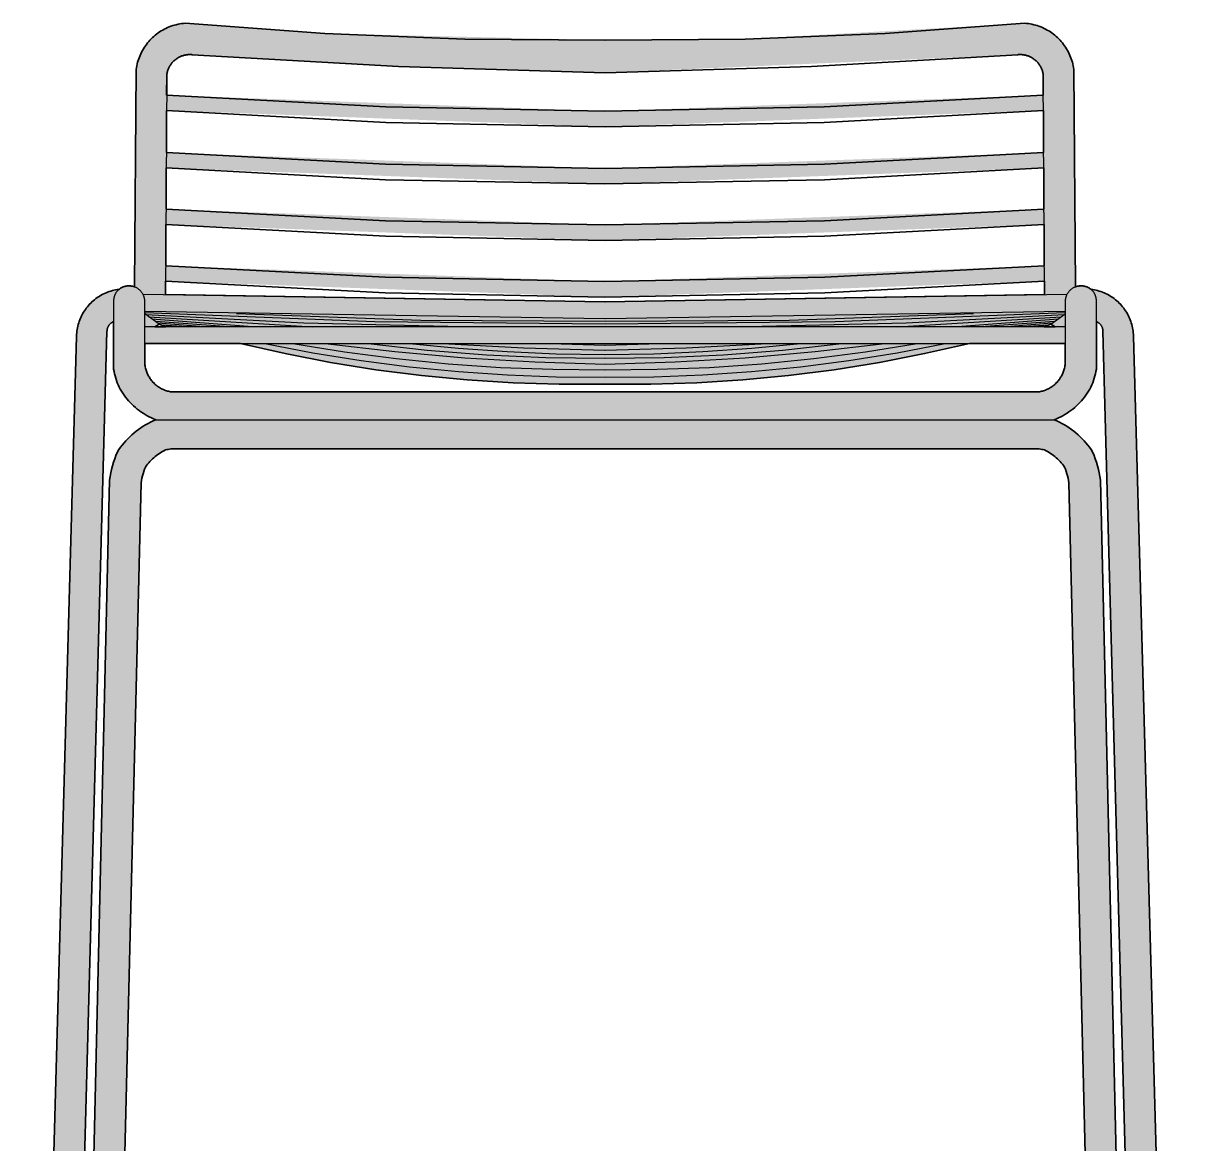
# Model space of a CAD drawing. Header units: millimetres. Extents: x 0 to 1859, y -813 to 750.
# Drawn here: x 212.3 to 601.7, y 375.1 to 750.1 of the extents above; entities that cross this region are included whole.
import ezdxf

# ---------------------------------------------------------------- set-up
doc = ezdxf.new("R2010")
doc.units = ezdxf.units.MM
doc.layers.add('Blocks', color=7, linetype='Continuous')
doc.layers.add('Blocks$Fill', color=7, linetype='Continuous', true_color=0xffffff)
doc.layers.add('Blocks$Inner', color=7, linetype='Continuous', lineweight=25, true_color=0x007f00)
doc.layers.add('Blocks$Outline', color=7, linetype='Continuous', lineweight=35, true_color=0xff3f3f)

# ---------------------------------------------------------------- blocks, each defined once
blk = doc.blocks.new('Hee Barstool Low Front')
at = {"layer": 'Blocks$Fill'}
h = blk.add_hatch(color=256, dxfattribs=at)
h.paths.add_polyline_path([(564.47, 661.87), (563.9, 734.68), (563.81, 735.28), (563.7, 735.88), (563.57, 736.47), (563.42, 737.06), (563.25, 737.65), (563.06, 738.23), (562.85, 738.8), (562.62, 739.36), (562.37, 739.92), (562.1, 740.46), (561.81, 741), (561.5, 741.53), (561.18, 742.05), (560.84, 742.55), (560.48, 743.04), (560.11, 743.53), (559.72, 743.99), (559.31, 744.45), (558.89, 744.89), (558.45, 745.31), (558, 745.72), (557.54, 746.12), (557.06, 746.49), (556.57, 746.86), (556.07, 747.2), (555.55, 747.53), (555.03, 747.84), (554.49, 748.13), (553.95, 748.4), (553.39, 748.65), (552.83, 748.89), (552.26, 749.1), (551.68, 749.3), (551.1, 749.47), (550.51, 749.63), (549.91, 749.77), (549.32, 749.88), (548.71, 749.98), (548.11, 750.05), (547.53, 750.1), (453.88, 744.8), (407.02, 744.48), (313.24, 746.67), (266.46, 750.1), (265.28, 749.98), (264.68, 749.88), (264.08, 749.77), (263.48, 749.63), (262.89, 749.47), (262.31, 749.3), (261.73, 749.1), (261.16, 748.89), (260.6, 748.65), (260.05, 748.4), (259.5, 748.13), (258.97, 747.84), (258.44, 747.53), (257.93, 747.2), (257.42, 746.86), (256.93, 746.49), (256.46, 746.12), (255.99, 745.72), (255.54, 745.31), (255.1, 744.89), (254.68, 744.45), (254.28, 743.99), (253.88, 743.53), (253.51, 743.04), (253.15, 742.55), (252.81, 742.05), (252.49, 741.53), (252.18, 741), (251.9, 740.46), (251.63, 739.92), (251.38, 739.36), (251.15, 738.8), (250.94, 738.23), (250.74, 737.65), (250.57, 737.06), (250.42, 736.47), (250.29, 735.88), (250.18, 735.28), (250.09, 734.68), (249.52, 661.87), (249.26, 661.95), (249.09, 662), (248.91, 662.05), (248.74, 662.08), (248.56, 662.12), (248.38, 662.14), (248.2, 662.16), (248.01, 662.17), (247.83, 662.18), (247.48, 662.18), (247.31, 662.18), (247.13, 662.17), (246.96, 662.16), (246.79, 662.13), (246.62, 662.11), (246.45, 662.08), (246.28, 662.04), (246.12, 661.99), (245.95, 661.94), (245.79, 661.89), (245.63, 661.83), (245.47, 661.76), (245.31, 661.69), (245.16, 661.61), (245.01, 661.53), (244.86, 661.44), (244.72, 661.34), (244.57, 661.24), (244.44, 661.14), (244.31, 661.04), (243.75, 660.96), (243.2, 660.86), (242.65, 660.75), (242.1, 660.61), (241.56, 660.46), (241.03, 660.29), (240.5, 660.09), (239.98, 659.88), (239.46, 659.66), (238.96, 659.41), (238.46, 659.15), (237.97, 658.87), (237.49, 658.57), (237.03, 658.26), (236.57, 657.93), (236.13, 657.58), (235.7, 657.22), (235.28, 656.85), (234.87, 656.46), (234.48, 656.06), (234.1, 655.64), (233.74, 655.21), (233.39, 654.77), (233.06, 654.31), (232.75, 653.85), (232.45, 653.37), (232.16, 652.89), (231.9, 652.39), (231.65, 651.89), (231.42, 651.38), (231.21, 650.86), (231.01, 650.33), (230.84, 649.79), (230.68, 649.25), (230.54, 648.71), (230.42, 648.16), (230.32, 647.61), (230.24, 647.05), (230.18, 646.49), (230.14, 645.93), (230.12, 645.37), (212.36, 6.2), (212.31, 5.85), (212.3, 5.67), (212.29, 5.48), (212.28, 5.3), (212.29, 5.11), (212.3, 4.93), (212.32, 4.75), (212.32, 4.74), (212.34, 4.55), (212.37, 4.37), (212.41, 4.19), (212.45, 4.01), (212.5, 3.83), (212.55, 3.66), (212.61, 3.48), (212.68, 3.31), (212.75, 3.14), (212.83, 2.98), (212.91, 2.81), (213, 2.65), (213.1, 2.49), (213.2, 2.34), (213.31, 2.19), (213.42, 2.04), (213.53, 1.9), (213.65, 1.76), (213.78, 1.62), (213.91, 1.49), (214.05, 1.37), (214.18, 1.25), (214.33, 1.13), (214.47, 1.02), (214.63, 0.91), (214.78, 0.81), (214.94, 0.72), (215.1, 0.63), (215.26, 0.54), (215.43, 0.47), (215.6, 0.39), (215.77, 0.33), (215.95, 0.27), (216.12, 0.21), (216.3, 0.16), (216.48, 0.12), (216.66, 0.08), (216.84, 0.05), (217.02, 0.03), (217.21, 0.01), (217.39, 0), (217.58, 0), (217.76, 0), (217.94, 0.01), (218.13, 0.02), (218.31, 0.04), (218.49, 0.07), (218.67, 0.1), (218.85, 0.14), (219.03, 0.19), (219.21, 0.24), (219.38, 0.3), (220.64, 1.08), (221.87, 1.91), (223.06, 2.78), (224.23, 3.69), (225.36, 4.63), (226.46, 5.62), (227.53, 6.64), (228.56, 7.7), (229.55, 8.8), (230.51, 9.93), (231.42, 11.09), (232.3, 12.28), (233.13, 13.5), (233.92, 14.75), (234.67, 16.03), (235.37, 17.33), (236.03, 18.65), (236.64, 19.96), (237.32, 23.46), (237.57, 25.23), (237.76, 27.01), (237.89, 28.79), (242.88, 233.5), (242.94, 233.87), (243.02, 234.24), (243.11, 234.61), (243.21, 234.97), (243.33, 235.33), (243.45, 235.69), (243.59, 236.04), (243.74, 236.39), (243.9, 236.73), (244.08, 237.07), (244.26, 237.4), (244.46, 237.72), (244.67, 238.04), (244.89, 238.35), (245.11, 238.65), (245.35, 238.95), (245.6, 239.23), (245.86, 239.51), (246.13, 239.78), (246.4, 240.04), (246.69, 240.28), (246.98, 240.52), (247.28, 240.75), (247.59, 240.97), (247.91, 241.18), (248.23, 241.38), (248.56, 241.56), (248.9, 241.74), (249.24, 241.9), (249.58, 242.05), (249.94, 242.19), (250.29, 242.32), (250.65, 242.44), (251.02, 242.54), (251.38, 242.63), (251.76, 242.71), (252.13, 242.78), (252.5, 242.83), (406.97, 242.32), (561.49, 242.83), (561.86, 242.78), (562.24, 242.71), (562.61, 242.63), (562.98, 242.54), (563.34, 242.44), (563.7, 242.32), (564.06, 242.19), (564.41, 242.05), (564.76, 241.9), (565.1, 241.74), (565.43, 241.56), (565.76, 241.38), (566.09, 241.18), (566.4, 240.97), (566.71, 240.75), (567.01, 240.52), (567.31, 240.28), (567.59, 240.04), (567.87, 239.78), (568.13, 239.51), (568.39, 239.23), (568.64, 238.95), (568.88, 238.65), (569.11, 238.35), (569.33, 238.04), (569.53, 237.72), (569.73, 237.4), (569.91, 237.07), (570.09, 236.73), (570.25, 236.39), (570.4, 236.04), (570.54, 235.69), (570.67, 235.33), (570.78, 234.97), (570.88, 234.61), (570.97, 234.24), (571.05, 233.87), (571.11, 233.5), (576.1, 28.79), (576.23, 27.01), (576.42, 25.23), (576.67, 23.46), (576.98, 21.7), (577.35, 19.96), (578.62, 17.33), (579.32, 16.03), (580.07, 14.75), (580.86, 13.5), (581.69, 12.28), (582.57, 11.09), (583.48, 9.93), (584.44, 8.8), (585.43, 7.7), (586.46, 6.64), (587.53, 5.62), (588.63, 4.63), (589.76, 3.69), (590.93, 2.78), (592.13, 1.91), (593.35, 1.08), (594.61, 0.3), (594.78, 0.24), (594.96, 0.19), (595.14, 0.14), (595.32, 0.1), (595.5, 0.07), (595.68, 0.04), (595.86, 0.02), (596.05, 0.01), (596.23, 0), (596.42, 0), (596.6, 0), (596.79, 0.01), (596.97, 0.03), (597.15, 0.05), (597.33, 0.08), (597.51, 0.12), (597.69, 0.16), (597.87, 0.21), (598.05, 0.27), (598.22, 0.33), (598.39, 0.39), (598.56, 0.47), (598.73, 0.54), (598.89, 0.63), (599.05, 0.72), (599.21, 0.81), (599.37, 0.91), (599.52, 1.02), (599.66, 1.13), (599.81, 1.25), (599.95, 1.37), (600.08, 1.49), (600.21, 1.62), (600.34, 1.76), (600.46, 1.9), (600.58, 2.04), (600.69, 2.19), (600.79, 2.34), (600.89, 2.49), (600.99, 2.65), (601.08, 2.81), (601.16, 2.98), (601.24, 3.14), (601.31, 3.31), (601.38, 3.48), (601.44, 3.66), (601.5, 3.83), (601.54, 4.01), (601.59, 4.19), (601.62, 4.37), (601.65, 4.55), (601.68, 4.74), (601.68, 4.75), (601.69, 4.93), (601.7, 5.11), (601.71, 5.3), (601.71, 5.48), (601.7, 5.67), (601.68, 5.85), (601.66, 6.03), (601.64, 6.2), (583.85, 645.93), (583.81, 646.49), (583.75, 647.05), (583.67, 647.61), (583.57, 648.16), (583.45, 648.71), (583.31, 649.25), (583.15, 649.79), (582.98, 650.33), (582.78, 650.86), (582.57, 651.38), (582.34, 651.89), (582.09, 652.39), (581.83, 652.89), (581.55, 653.37), (581.25, 653.85), (580.93, 654.31), (580.6, 654.77), (580.25, 655.21), (579.89, 655.64), (579.51, 656.06), (579.12, 656.46), (578.71, 656.85), (578.3, 657.22), (577.86, 657.58), (577.42, 657.93), (576.97, 658.26), (576.5, 658.57), (576.02, 658.87), (575.53, 659.15), (575.04, 659.41), (574.53, 659.66), (574.02, 659.88), (573.5, 660.09), (572.97, 660.29), (572.43, 660.46), (571.89, 660.61), (571.35, 660.75), (570.8, 660.86), (570.24, 660.96), (569.69, 661.04), (569.42, 661.24), (569.28, 661.34), (569.13, 661.44), (568.98, 661.53), (568.83, 661.61), (568.68, 661.69), (568.52, 661.76), (568.36, 661.83), (568.2, 661.89), (568.04, 661.94), (567.88, 661.99), (567.71, 662.04), (567.54, 662.08), (567.37, 662.11), (567.2, 662.13), (567.03, 662.16), (566.86, 662.17), (566.69, 662.18), (566.51, 662.18), (566.16, 662.18), (565.98, 662.17), (565.8, 662.16), (565.62, 662.14), (565.44, 662.12), (565.26, 662.08), (565.08, 662.05), (564.9, 662), (564.73, 661.95), (564.55, 661.9)], flags=0)
h.paths.add_polyline_path([(556.24, 649.36), (557.69, 648.52), (554.04, 648.52)], flags=0)
h.paths.add_polyline_path([(257.75, 649.36), (259.96, 648.52), (256.31, 648.52)], flags=0)
h.paths.add_polyline_path([(256.63, 617.41), (254.91, 616.62), (254.07, 616.18), (253.24, 615.71), (252.44, 615.22), (251.65, 614.7), (250.87, 614.15), (250.12, 613.58), (249.38, 612.98), (248.67, 612.36), (247.98, 611.71), (247.31, 611.04), (246.66, 610.35), (246.03, 609.64), (245.43, 608.91), (244.86, 608.16), (244.31, 607.39), (243.78, 606.6), (243.31, 605.47), (242.88, 604.32), (242.49, 603.15), (242.14, 601.97), (241.83, 600.79), (241.56, 599.59), (241.33, 598.38), (241.14, 597.17), (233.55, 269.69), (233.67, 268.95), (233.83, 268.22), (234.01, 267.5), (234.21, 266.78), (234.44, 266.06), (234.7, 265.36), (234.97, 264.67), (235.28, 263.98), (235.6, 263.31), (235.95, 262.65), (236.32, 262), (236.72, 261.36), (237.13, 260.74), (237.57, 260.13), (238.03, 259.54), (238.51, 258.97), (239.01, 258.41), (239.53, 257.87), (240.06, 257.35), (240.62, 256.84), (241.19, 256.36), (241.78, 255.9), (242.38, 255.45), (243, 255.03), (243.63, 254.63), (244.28, 254.26), (244.93, 253.9), (245.61, 253.57), (246.29, 253.26), (246.98, 252.98), (247.68, 252.72), (248.39, 252.48), (249.11, 252.27), (247.72, 251.98), (247.04, 251.8), (246.36, 251.59), (245.69, 251.37), (245.03, 251.12), (244.38, 250.84), (243.73, 250.55), (243.1, 250.23), (242.48, 249.89), (241.87, 249.53), (241.27, 249.15), (240.68, 248.75), (240.11, 248.34), (239.56, 247.9), (239.02, 247.44), (238.49, 246.96), (237.98, 246.47), (237.49, 245.96), (237.02, 245.44), (236.56, 244.89), (236.12, 244.34), (235.71, 243.76), (235.31, 243.18), (234.93, 242.58), (234.57, 241.97), (234.24, 241.35), (233.92, 240.71), (233.63, 240.07), (233.36, 239.41), (233.11, 238.75), (232.88, 238.08), (232.68, 237.4), (232.5, 236.71), (232.34, 236.02), (227.31, 29.22), (227.22, 28.04), (227.1, 26.86), (226.95, 25.69), (226.76, 24.53), (226.54, 23.36), (226.04, 22.34), (225.5, 21.34), (224.92, 20.35), (224.32, 19.38), (223.68, 18.44), (223.26, 17.88), (240.31, 647.08), (240.32, 647.2), (240.33, 647.33), (240.34, 647.45), (240.37, 647.57), (240.39, 647.69), (240.42, 647.81), (240.45, 647.93), (240.49, 648.05), (240.53, 648.17), (240.57, 648.28), (240.62, 648.4), (240.68, 648.51), (240.73, 648.62), (240.79, 648.73), (240.86, 648.83), (240.92, 648.94), (240.99, 649.04), (241.07, 649.14), (241.15, 649.24), (241.23, 649.33), (241.31, 649.42), (241.4, 649.51), (241.49, 649.59), (241.58, 649.68), (241.68, 649.75), (241.78, 649.83), (241.88, 649.9), (241.98, 649.97), (242.08, 650.04), (242.19, 650.1), (242.3, 650.16), (242.41, 650.21), (242.53, 650.26), (242.53, 634.37), (242.66, 633.58), (242.83, 632.81), (243.02, 632.04), (243.23, 631.27), (243.48, 630.52), (243.74, 629.77), (244.03, 629.03), (244.39, 628.32), (244.77, 627.61), (245.17, 626.92), (245.6, 626.25), (246.05, 625.59), (246.52, 624.95), (247.01, 624.32), (247.53, 623.71), (248.07, 623.12), (248.62, 622.55), (249.2, 622), (249.8, 621.47), (250.41, 620.96), (251.04, 620.47), (251.69, 620), (252.36, 619.56), (253.03, 619.14), (253.73, 618.74), (254.43, 618.37), (255.15, 618.03), (255.88, 617.71)], flags=0)
h.paths.add_polyline_path([(284.99, 642.92), (315.11, 636.59), (330.3, 634.15), (345.57, 632.19), (360.89, 630.73), (376.25, 629.75), (391.63, 629.27), (407.02, 629.28), (437.74, 629.75), (453.1, 630.73), (468.42, 632.19), (483.69, 634.15), (498.89, 636.59), (513.99, 639.51), (529, 642.92), (561.05, 642.92), (561.05, 636.86), (561.04, 636.5), (561.01, 636.14), (560.97, 635.78), (560.92, 635.42), (560.86, 635.07), (560.79, 634.71), (560.7, 634.36), (560.6, 634.02), (560.49, 633.67), (560.37, 633.33), (560.23, 633), (560.09, 632.67), (559.93, 632.34), (559.76, 632.03), (559.58, 631.71), (559.39, 631.4), (559.19, 631.1), (558.98, 630.81), (558.76, 630.53), (558.53, 630.25), (558.29, 629.98), (558.04, 629.72), (557.79, 629.46), (557.52, 629.22), (557.25, 628.99), (556.96, 628.76), (556.67, 628.55), (556.38, 628.34), (556.07, 628.15), (555.76, 627.96), (555.45, 627.79), (555.12, 627.63), (554.8, 627.48), (554.46, 627.34), (554.13, 627.21), (553.78, 627.09), (553.44, 626.99), (553.09, 626.9), (552.74, 626.82), (552.38, 626.75), (407.02, 626.75), (261.61, 626.75), (261.25, 626.82), (260.9, 626.9), (260.55, 626.99), (260.21, 627.09), (259.87, 627.21), (259.53, 627.34), (259.2, 627.48), (258.87, 627.63), (258.55, 627.79), (258.23, 627.96), (257.92, 628.15), (257.62, 628.34), (257.32, 628.55), (257.03, 628.76), (256.75, 628.99), (256.47, 629.22), (256.21, 629.46), (255.95, 629.72), (255.7, 629.98), (255.46, 630.25), (255.23, 630.53), (255.01, 630.81), (254.8, 631.1), (254.6, 631.4), (254.41, 631.71), (254.23, 632.03), (254.06, 632.34), (253.91, 632.67), (253.76, 633), (253.63, 633.33), (253.5, 633.67), (253.39, 634.02), (253.29, 634.36), (253.21, 634.71), (253.13, 635.07), (253.07, 635.42), (253.02, 635.78), (252.98, 636.14), (252.95, 636.5), (252.94, 636.86), (252.94, 642.92)], flags=0)
h.paths.add_polyline_path([(554.08, 659.27), (406.97, 656.88), (259.91, 659.27), (259.93, 663.8), (406.97, 658.44), (554.06, 663.8)], flags=0)
h.paths.add_polyline_path([(554.03, 668.92), (406.97, 663.66), (259.96, 668.92), (260.04, 682.75), (407.02, 677.4), (553.95, 682.75)], flags=0)
h.paths.add_polyline_path([(553.85, 701.67), (553.93, 687.87), (407.02, 682.61), (260.07, 687.87), (260.14, 701.67), (406.97, 696.31)], flags=0)
h.paths.add_polyline_path([(553.82, 706.79), (407.02, 701.52), (260.17, 706.79), (260.25, 720.93), (407.02, 715.44), (553.74, 720.93)], flags=0)
h.paths.add_polyline_path([(407.02, 733.53), (545.18, 739.57), (545.71, 739.61), (545.98, 739.61), (546.24, 739.61), (546.51, 739.6), (546.77, 739.57), (547.04, 739.54), (547.3, 739.5), (547.56, 739.45), (547.82, 739.39), (548.08, 739.33), (548.33, 739.25), (548.58, 739.16), (548.83, 739.07), (549.08, 738.97), (549.32, 738.86), (549.56, 738.74), (549.79, 738.61), (550.02, 738.48), (550.24, 738.34), (550.46, 738.19), (550.68, 738.03), (550.89, 737.86), (551.09, 737.69), (551.29, 737.52), (551.48, 737.33), (551.66, 737.14), (551.84, 736.94), (552.01, 736.74), (552.18, 736.53), (552.33, 736.31), (552.48, 736.09), (552.62, 735.87), (552.76, 735.64), (552.88, 735.4), (553, 735.17), (553.11, 734.92), (553.21, 734.68), (553.3, 734.43), (553.39, 734.18), (553.46, 733.92), (553.53, 733.66), (553.59, 733.41), (553.64, 733.14), (553.68, 732.88), (553.71, 726.05), (406.97, 720.65), (260.28, 726.05), (260.32, 732.88), (260.36, 733.14), (260.41, 733.41), (260.46, 733.66), (260.53, 733.92), (260.61, 734.18), (260.69, 734.43), (260.78, 734.68), (260.88, 734.92), (260.99, 735.17), (261.11, 735.4), (261.24, 735.64), (261.37, 735.87), (261.51, 736.09), (261.66, 736.31), (261.82, 736.53), (261.98, 736.74), (262.15, 736.94), (262.33, 737.14), (262.51, 737.33), (262.7, 737.52), (262.9, 737.69), (263.11, 737.86), (263.31, 738.03), (263.53, 738.19), (263.75, 738.34), (263.97, 738.48), (264.2, 738.61), (264.44, 738.74), (264.67, 738.86), (264.92, 738.97), (265.16, 739.07), (265.41, 739.16), (265.66, 739.25), (265.92, 739.33), (266.17, 739.39), (266.43, 739.45), (266.69, 739.5), (266.96, 739.54), (267.22, 739.57), (267.48, 739.6), (267.75, 739.61), (268.02, 739.61), (268.28, 739.61), (268.55, 739.6), (337.87, 735.58)], flags=0)
h.paths.add_polyline_path([(564.88, 252.27), (566.31, 252.72), (567.01, 252.98), (567.71, 253.26), (568.39, 253.57), (569.06, 253.9), (569.72, 254.26), (570.36, 254.63), (571, 255.03), (571.61, 255.45), (572.22, 255.9), (572.81, 256.36), (573.38, 256.84), (573.93, 257.35), (574.47, 257.87), (574.98, 258.41), (575.48, 258.97), (575.96, 259.54), (576.42, 260.13), (576.86, 260.74), (577.27, 261.36), (577.67, 262), (578.04, 262.65), (578.39, 263.31), (578.72, 263.98), (579.02, 264.67), (579.3, 265.36), (579.55, 266.06), (579.78, 266.78), (579.98, 267.5), (580.16, 268.22), (580.32, 268.95), (580.45, 269.69), (572.85, 597.17), (572.66, 598.38), (572.43, 599.59), (572.16, 600.79), (571.85, 601.97), (571.5, 603.15), (571.11, 604.32), (570.68, 605.47), (570.21, 606.6), (569.69, 607.39), (569.14, 608.16), (568.56, 608.91), (567.96, 609.64), (567.33, 610.35), (566.69, 611.04), (566.01, 611.71), (565.32, 612.36), (564.61, 612.98), (563.87, 613.58), (563.12, 614.15), (562.35, 614.7), (561.56, 615.22), (560.75, 615.71), (559.92, 616.18), (559.09, 616.62), (558.23, 617.03), (557.37, 617.41), (558.84, 618.03), (559.56, 618.37), (560.26, 618.74), (560.96, 619.14), (561.64, 619.56), (562.3, 620), (562.95, 620.47), (563.58, 620.96), (564.2, 621.47), (564.79, 622), (565.37, 622.55), (565.93, 623.12), (566.46, 623.71), (566.98, 624.32), (567.47, 624.95), (567.95, 625.59), (568.4, 626.25), (568.82, 626.92), (569.23, 627.61), (569.61, 628.32), (569.96, 629.03), (570.25, 629.77), (570.52, 630.52), (570.76, 631.27), (570.97, 632.04), (571.16, 632.81), (571.33, 633.58), (571.47, 634.37), (571.47, 650.26), (571.69, 650.16), (571.8, 650.1), (571.91, 650.04), (572.01, 649.97), (572.12, 649.9), (572.22, 649.83), (572.32, 649.75), (572.41, 649.68), (572.5, 649.59), (572.59, 649.51), (572.68, 649.42), (572.76, 649.33), (572.85, 649.24), (572.92, 649.14), (573, 649.04), (573.07, 648.94), (573.14, 648.83), (573.2, 648.73), (573.26, 648.62), (573.32, 648.51), (573.37, 648.4), (573.42, 648.28), (573.46, 648.17), (573.5, 648.05), (573.54, 647.93), (573.57, 647.81), (573.6, 647.69), (573.63, 647.57), (573.65, 647.45), (573.66, 647.33), (573.68, 647.2), (573.68, 647.08), (590.73, 17.88), (589.68, 19.38), (589.07, 20.35), (588.49, 21.34), (587.96, 22.34), (587.45, 23.36), (587.23, 24.53), (587.05, 25.69), (586.89, 26.86), (586.77, 28.04), (586.69, 29.22), (581.65, 236.02), (581.49, 236.71), (581.31, 237.4), (581.11, 238.08), (580.88, 238.75), (580.63, 239.41), (580.36, 240.07), (580.07, 240.71), (579.76, 241.35), (579.42, 241.97), (579.06, 242.58), (578.68, 243.18), (578.29, 243.76), (577.87, 244.34), (577.43, 244.89), (576.98, 245.44), (576.5, 245.96), (576.01, 246.47), (575.5, 246.96), (574.98, 247.44), (574.44, 247.9), (573.88, 248.34), (573.31, 248.75), (572.72, 249.15), (572.13, 249.53), (571.52, 249.89), (570.89, 250.23), (570.26, 250.55), (569.62, 250.84), (568.96, 251.12), (568.3, 251.37), (567.63, 251.59), (566.95, 251.8), (566.27, 251.98), (565.58, 252.14)], flags=0)
h.paths.add_polyline_path([(404.02, 261.91), (254.2, 262.01), (253.81, 262.04), (253.42, 262.08), (253.04, 262.13), (252.66, 262.2), (252.28, 262.28), (251.9, 262.38), (251.52, 262.48), (251.15, 262.6), (250.79, 262.74), (250.43, 262.88), (250.07, 263.04), (249.72, 263.21), (249.38, 263.39), (249.04, 263.58), (248.71, 263.79), (248.39, 264.01), (248.07, 264.23), (247.77, 264.47), (247.47, 264.72), (247.18, 264.98), (246.9, 265.25), (246.62, 265.53), (246.36, 265.81), (246.11, 266.11), (245.87, 266.42), (245.64, 266.73), (245.42, 267.05), (245.21, 267.38), (245.01, 267.71), (244.83, 268.06), (244.66, 268.4), (244.49, 268.76), (244.35, 269.12), (244.21, 269.48), (244.09, 269.85), (243.97, 270.22), (243.88, 270.6), (243.79, 270.98), (251.71, 596.26), (251.85, 597.04), (252.01, 597.81), (252.2, 598.58), (252.4, 599.34), (252.63, 600.09), (252.89, 600.83), (253.17, 601.57), (253.52, 602.05), (253.89, 602.52), (254.27, 602.97), (254.67, 603.41), (255.08, 603.84), (255.51, 604.25), (255.95, 604.65), (256.4, 605.04), (256.87, 605.4), (257.35, 605.76), (257.84, 606.09), (258.34, 606.41), (258.85, 606.72), (259.37, 607), (259.9, 607.27), (260.35, 607.38), (260.81, 607.47), (261.26, 607.55), (261.72, 607.62), (407.02, 607.62), (552.27, 607.62), (552.73, 607.55), (553.19, 607.47), (553.64, 607.38), (554.09, 607.27), (554.62, 607), (555.14, 606.72), (555.66, 606.41), (556.16, 606.09), (556.65, 605.76), (557.13, 605.4), (557.59, 605.04), (558.05, 604.65), (558.49, 604.25), (558.91, 603.84), (559.33, 603.41), (559.72, 602.97), (560.11, 602.52), (560.48, 602.05), (560.83, 601.57), (561.1, 600.83), (561.36, 600.09), (561.59, 599.34), (561.8, 598.58), (561.98, 597.81), (562.14, 597.04), (562.28, 596.26), (570.2, 270.98), (570.12, 270.6), (570.02, 270.22), (569.91, 269.85), (569.78, 269.48), (569.65, 269.12), (569.5, 268.76), (569.34, 268.4), (569.16, 268.06), (568.98, 267.71), (568.78, 267.38), (568.57, 267.05), (568.35, 266.73), (568.12, 266.42), (567.88, 266.11), (567.63, 265.81), (567.37, 265.53), (567.1, 265.25), (566.82, 264.98), (566.53, 264.72), (566.23, 264.47), (565.92, 264.23), (565.6, 264.01), (565.28, 263.79), (564.95, 263.58), (564.61, 263.39), (564.27, 263.21), (563.92, 263.04), (563.56, 262.88), (563.2, 262.74), (562.84, 262.6), (562.47, 262.48), (562.09, 262.38), (561.72, 262.28), (561.34, 262.2), (560.95, 262.13), (560.57, 262.08), (560.18, 262.04), (559.79, 262.01), (409.97, 261.91), (407.02, 261.91)], flags=0)
at = {"layer": 'Blocks$Inner'}
for p, q in [((252.36, 659.39), (407.02, 656.88)), ((406.97, 656.88), (561.63, 659.39)), ((252.94, 653.77), (406.99, 651.28)), ((254.31, 651.88), (309.23, 648.52)), ((289.03, 648.52), (255.37, 651.1)), ((407, 651.28), (561.05, 653.77)), ((504.76, 648.52), (559.69, 651.88)), ((558.63, 651.1), (524.96, 648.52)), ((257.75, 649.36), (256.31, 648.52)), ((281.2, 648.52), (256.56, 650.23)), ((272.78, 648.52), (257.31, 649.68)), ((267, 648.52), (258.43, 649.1)), ((557.43, 650.23), (532.79, 648.52)), ((556.68, 649.68), (541.22, 648.52)), ((555.56, 649.1), (547, 648.52)), ((556.24, 649.36), (557.69, 648.52)), ((388.63, 642.92), (407.02, 642.37)), ((406.97, 642.37), (425.37, 642.92))]:
    blk.add_line(p, q, dxfattribs=at)
for points in [[(266.49, 750.1), (265.88, 750.05), (265.28, 749.98), (264.68, 749.88), (264.08, 749.77), (263.48, 749.63), (262.89, 749.47), (262.31, 749.3), (261.73, 749.1), (261.16, 748.89), (260.6, 748.65), (260.05, 748.4), (259.5, 748.13), (258.97, 747.84), (258.44, 747.53), (257.93, 747.2), (257.42, 746.86), (256.93, 746.49), (256.46, 746.12), (255.99, 745.72), (255.54, 745.31), (255.1, 744.89), (254.68, 744.45), (254.28, 743.99), (253.88, 743.53), (253.51, 743.04), (253.15, 742.55), (252.81, 742.05), (252.49, 741.53), (252.18, 741), (251.9, 740.46), (251.63, 739.92), (251.38, 739.36), (251.15, 738.8), (250.94, 738.23), (250.74, 737.65), (250.57, 737.06), (250.42, 736.47), (250.29, 735.88), (250.18, 735.28), (250.09, 734.68), (249.52, 661.87)], [(266.46, 750.1), (313.24, 746.67), (360.11, 744.8), (407.02, 744.48)], [(406.97, 744.48), (453.88, 744.8), (500.75, 746.67), (547.53, 750.1)], [(564.47, 661.87), (563.9, 734.68), (563.81, 735.28), (563.7, 735.88), (563.57, 736.47), (563.42, 737.06), (563.25, 737.65), (563.06, 738.23), (562.85, 738.8), (562.62, 739.36), (562.37, 739.92), (562.1, 740.46), (561.81, 741), (561.5, 741.53), (561.18, 742.05), (560.84, 742.55), (560.48, 743.04), (560.11, 743.53), (559.72, 743.99), (559.31, 744.45), (558.89, 744.89), (558.45, 745.31), (558, 745.72), (557.54, 746.12), (557.06, 746.49), (556.57, 746.86), (556.07, 747.2), (555.55, 747.53), (555.03, 747.84), (554.49, 748.13), (553.95, 748.4), (553.39, 748.65), (552.83, 748.89), (552.26, 749.1), (551.68, 749.3), (551.1, 749.47), (550.51, 749.63), (549.91, 749.77), (549.32, 749.88), (548.71, 749.98), (548.11, 750.05), (547.5, 750.1)], [(554.08, 659.19), (553.68, 732.88), (553.64, 733.14), (553.59, 733.41), (553.53, 733.66), (553.46, 733.92), (553.39, 734.18), (553.3, 734.43), (553.21, 734.68), (553.11, 734.92), (553, 735.17), (552.88, 735.4), (552.76, 735.64), (552.62, 735.87), (552.48, 736.09), (552.33, 736.31), (552.18, 736.53), (552.01, 736.74), (551.84, 736.94), (551.66, 737.14), (551.48, 737.33), (551.29, 737.52), (551.09, 737.69), (550.89, 737.86), (550.68, 738.03), (550.46, 738.19), (550.24, 738.34), (550.02, 738.48), (549.79, 738.61), (549.56, 738.74), (549.32, 738.86), (549.08, 738.97), (548.83, 739.07), (548.58, 739.16), (548.33, 739.25), (548.08, 739.33), (547.82, 739.39), (547.56, 739.45), (547.3, 739.5), (547.04, 739.54), (546.77, 739.57), (546.51, 739.6), (546.24, 739.61), (545.98, 739.61), (545.71, 739.61), (545.45, 739.6), (545.18, 739.57), (476.12, 735.58), (407.02, 733.53), (337.87, 735.58), (268.81, 739.57), (268.55, 739.6), (268.28, 739.61), (268.02, 739.61), (267.75, 739.61), (267.48, 739.6), (267.22, 739.57), (266.96, 739.54), (266.69, 739.5), (266.43, 739.45), (266.17, 739.39), (265.92, 739.33), (265.66, 739.25), (265.41, 739.16), (265.16, 739.07), (264.92, 738.97), (264.67, 738.86), (264.44, 738.74), (264.2, 738.61), (263.97, 738.48), (263.75, 738.34), (263.53, 738.19), (263.31, 738.03), (263.11, 737.86), (262.9, 737.69), (262.7, 737.52), (262.51, 737.33), (262.33, 737.14), (262.15, 736.94), (261.98, 736.74), (261.82, 736.53), (261.66, 736.31), (261.51, 736.09), (261.37, 735.87), (261.24, 735.64), (261.11, 735.4), (260.99, 735.17), (260.88, 734.92), (260.78, 734.68), (260.69, 734.43), (260.61, 734.18), (260.53, 733.92), (260.46, 733.66), (260.41, 733.41), (260.36, 733.14), (260.32, 732.88), (259.91, 659.19)], [(260.28, 726.05), (333.6, 722.13), (406.97, 720.65), (480.39, 722.13), (553.71, 726.05)], [(260.25, 720.93), (333.59, 716.93), (407.02, 715.44), (480.4, 716.93), (553.74, 720.93)], [(260.17, 706.79), (333.55, 702.93), (407.02, 701.52), (480.44, 702.93), (553.82, 706.79)], [(260.14, 701.67), (333.54, 697.74), (406.97, 696.31), (480.46, 697.74), (553.85, 701.67)], [(260.07, 687.87), (333.5, 684.02), (407.02, 682.61), (480.49, 684.02), (553.93, 687.87)], [(260.04, 682.75), (333.48, 678.82), (407.02, 677.4), (480.51, 678.82), (553.95, 682.75)], [(259.96, 668.92), (333.45, 665.06), (406.97, 663.66), (480.55, 665.06), (554.03, 668.92)], [(407.02, 626.75), (261.61, 626.75), (261.25, 626.82), (260.9, 626.9), (260.55, 626.99), (260.21, 627.09), (259.87, 627.21), (259.53, 627.34), (259.2, 627.48), (258.87, 627.63), (258.55, 627.79), (258.23, 627.96), (257.92, 628.15), (257.62, 628.34), (257.32, 628.55), (257.03, 628.76), (256.75, 628.99), (256.47, 629.22), (256.21, 629.46), (255.95, 629.72), (255.7, 629.98), (255.46, 630.25), (255.23, 630.53), (255.01, 630.81), (254.8, 631.1), (254.6, 631.4), (254.41, 631.71), (254.23, 632.03), (254.06, 632.34), (253.91, 632.67), (253.76, 633), (253.63, 633.33), (253.5, 633.67), (253.39, 634.02), (253.29, 634.36), (253.21, 634.71), (253.13, 635.07), (253.07, 635.42), (253.02, 635.78), (252.98, 636.14), (252.95, 636.5), (252.94, 636.86), (252.94, 657.43), (252.92, 657.61), (252.9, 657.79), (252.86, 657.97), (252.83, 658.15), (252.78, 658.32), (252.73, 658.5), (252.67, 658.67), (252.61, 658.84), (252.54, 659.01), (252.47, 659.18), (252.39, 659.34), (252.3, 659.5), (252.21, 659.66), (252.11, 659.81), (252.01, 659.96), (251.9, 660.11), (251.79, 660.25), (251.68, 660.39), (251.55, 660.53), (251.43, 660.66), (251.3, 660.78), (251.16, 660.9), (251.02, 661.02), (250.88, 661.13), (250.73, 661.24), (250.58, 661.34), (250.43, 661.44), (250.27, 661.53), (250.11, 661.61), (249.94, 661.69), (249.78, 661.77), (249.61, 661.83), (249.44, 661.9), (249.26, 661.95), (249.09, 662), (248.91, 662.05), (248.74, 662.08), (248.56, 662.12), (248.38, 662.14), (248.2, 662.16), (248.01, 662.17), (247.83, 662.18), (247.65, 662.18), (247.48, 662.18), (247.31, 662.18), (247.13, 662.17), (246.96, 662.16), (246.79, 662.13), (246.62, 662.11), (246.45, 662.08), (246.28, 662.04), (246.12, 661.99), (245.95, 661.94), (245.79, 661.89), (245.63, 661.83), (245.47, 661.76), (245.31, 661.69), (245.16, 661.61), (245.01, 661.53), (244.86, 661.44), (244.72, 661.34), (244.57, 661.24), (244.44, 661.14), (244.3, 661.03), (244.17, 660.92), (244.04, 660.8), (243.92, 660.68), (243.8, 660.56), (243.69, 660.43), (243.58, 660.29), (243.48, 660.16), (243.38, 660.02), (243.28, 659.87), (243.19, 659.72), (243.11, 659.57), (243.03, 659.42), (242.96, 659.26), (242.89, 659.11), (242.83, 658.95), (242.77, 658.78), (242.72, 658.62), (242.67, 658.45), (242.63, 658.28), (242.6, 658.11), (242.57, 657.94), (242.55, 657.77), (242.54, 657.6), (242.53, 657.43), (242.53, 634.37), (242.66, 633.58), (242.83, 632.81), (243.02, 632.04), (243.23, 631.27), (243.48, 630.52), (243.74, 629.77), (244.03, 629.03), (244.39, 628.32), (244.77, 627.61), (245.17, 626.92), (245.6, 626.25), (246.05, 625.59), (246.52, 624.95), (247.01, 624.32), (247.53, 623.71), (248.07, 623.12), (248.62, 622.55), (249.2, 622), (249.8, 621.47), (250.41, 620.96), (251.04, 620.47), (251.69, 620), (252.36, 619.56), (253.03, 619.14), (253.73, 618.74), (254.43, 618.37), (255.15, 618.03), (255.88, 617.71), (256.63, 617.41), (407.02, 617.41)], [(259.93, 663.8), (333.43, 659.87), (406.97, 658.44), (480.56, 659.87), (554.06, 663.8)], [(406.97, 617.41), (557.37, 617.41), (558.11, 617.71), (558.84, 618.03), (559.56, 618.37), (560.26, 618.74), (560.96, 619.14), (561.64, 619.56), (562.3, 620), (562.95, 620.47), (563.58, 620.96), (564.2, 621.47), (564.79, 622), (565.37, 622.55), (565.93, 623.12), (566.46, 623.71), (566.98, 624.32), (567.47, 624.95), (567.95, 625.59), (568.4, 626.25), (568.82, 626.92), (569.23, 627.61), (569.61, 628.32), (569.96, 629.03), (570.25, 629.77), (570.52, 630.52), (570.76, 631.27), (570.97, 632.04), (571.16, 632.81), (571.33, 633.58), (571.47, 634.37), (571.47, 657.43), (571.46, 657.6), (571.44, 657.77), (571.42, 657.94), (571.39, 658.11), (571.36, 658.28), (571.32, 658.45), (571.27, 658.62), (571.22, 658.78), (571.16, 658.95), (571.1, 659.11), (571.03, 659.26), (570.96, 659.42), (570.88, 659.57), (570.8, 659.72), (570.71, 659.87), (570.61, 660.02), (570.51, 660.16), (570.41, 660.29), (570.3, 660.43), (570.19, 660.56), (570.07, 660.68), (569.95, 660.8), (569.82, 660.92), (569.69, 661.03), (569.56, 661.14), (569.42, 661.24), (569.28, 661.34), (569.13, 661.44), (568.98, 661.53), (568.83, 661.61), (568.68, 661.69), (568.52, 661.76), (568.36, 661.83), (568.2, 661.89), (568.04, 661.94), (567.88, 661.99), (567.71, 662.04), (567.54, 662.08), (567.37, 662.11), (567.2, 662.13), (567.03, 662.16), (566.86, 662.17), (566.69, 662.18), (566.51, 662.18), (566.34, 662.18), (566.16, 662.18), (565.98, 662.17), (565.8, 662.16), (565.62, 662.14), (565.44, 662.12), (565.26, 662.08), (565.08, 662.05), (564.9, 662), (564.73, 661.95), (564.55, 661.9), (564.38, 661.83), (564.22, 661.77), (564.05, 661.69), (563.89, 661.61), (563.72, 661.53), (563.57, 661.44), (563.41, 661.34), (563.26, 661.24), (563.11, 661.13), (562.97, 661.02), (562.83, 660.9), (562.7, 660.78), (562.57, 660.66), (562.44, 660.53), (562.32, 660.39), (562.2, 660.25), (562.09, 660.11), (561.98, 659.96), (561.88, 659.81), (561.78, 659.66), (561.69, 659.5), (561.6, 659.34), (561.52, 659.18), (561.45, 659.01), (561.38, 658.84), (561.32, 658.67), (561.26, 658.5), (561.21, 658.32), (561.17, 658.15), (561.13, 657.97), (561.1, 657.79), (561.07, 657.61), (561.05, 657.43), (561.05, 636.86), (561.04, 636.5), (561.01, 636.14), (560.97, 635.78), (560.92, 635.42), (560.86, 635.07), (560.79, 634.71), (560.7, 634.36), (560.6, 634.02), (560.49, 633.67), (560.37, 633.33), (560.23, 633), (560.09, 632.67), (559.93, 632.34), (559.76, 632.03), (559.58, 631.71), (559.39, 631.4), (559.19, 631.1), (558.98, 630.81), (558.76, 630.53), (558.53, 630.25), (558.29, 629.98), (558.04, 629.72), (557.79, 629.46), (557.52, 629.22), (557.25, 628.99), (556.96, 628.76), (556.67, 628.55), (556.38, 628.34), (556.07, 628.15), (555.76, 627.96), (555.45, 627.79), (555.12, 627.63), (554.8, 627.48), (554.46, 627.34), (554.13, 627.21), (553.78, 627.09), (553.44, 626.99), (553.09, 626.9), (552.74, 626.82), (552.38, 626.75), (406.97, 626.75)], [(244.31, 661.04), (243.75, 660.96), (243.2, 660.86), (242.65, 660.75), (242.1, 660.61), (241.56, 660.46), (241.03, 660.29), (240.5, 660.09), (239.98, 659.88), (239.46, 659.66), (238.96, 659.41), (238.46, 659.15), (237.97, 658.87), (237.49, 658.57), (237.03, 658.26), (236.57, 657.93), (236.13, 657.58), (235.7, 657.22), (235.28, 656.85), (234.87, 656.46), (234.48, 656.06), (234.1, 655.64), (233.74, 655.21), (233.39, 654.77), (233.06, 654.31), (232.75, 653.85), (232.45, 653.37), (232.16, 652.89), (231.9, 652.39), (231.65, 651.89), (231.42, 651.38), (231.21, 650.86), (231.01, 650.33), (230.84, 649.79), (230.68, 649.25), (230.54, 648.71), (230.42, 648.16), (230.32, 647.61), (230.24, 647.05), (230.18, 646.49), (230.14, 645.93), (230.12, 645.37), (212.36, 6.2)], [(601.64, 6.2), (583.87, 645.37), (583.85, 645.93), (583.81, 646.49), (583.75, 647.05), (583.67, 647.61), (583.57, 648.16), (583.45, 648.71), (583.31, 649.25), (583.15, 649.79), (582.98, 650.33), (582.78, 650.86), (582.57, 651.38), (582.34, 651.89), (582.09, 652.39), (581.83, 652.89), (581.55, 653.37), (581.25, 653.85), (580.93, 654.31), (580.6, 654.77), (580.25, 655.21), (579.89, 655.64), (579.51, 656.06), (579.12, 656.46), (578.71, 656.85), (578.3, 657.22), (577.86, 657.58), (577.42, 657.93), (576.97, 658.26), (576.5, 658.57), (576.02, 658.87), (575.53, 659.15), (575.04, 659.41), (574.53, 659.66), (574.02, 659.88), (573.5, 660.09), (572.97, 660.29), (572.43, 660.46), (571.89, 660.61), (571.35, 660.75), (570.8, 660.86), (570.24, 660.96), (569.69, 661.04)], [(252.94, 653.32), (329.94, 650.25), (407, 649.48), (484.05, 650.25), (561.05, 653.32)], [(259.96, 648.52), (257.75, 649.36), (252.94, 652.88)], [(253.33, 652.59), (306.22, 649.88), (359.16, 648.55)], [(283.7, 652.99), (345.33, 650.77), (407, 650.41), (468.67, 650.77), (530.3, 652.99)], [(454.84, 648.55), (507.77, 649.88), (560.66, 652.59)], [(554.04, 648.52), (556.24, 649.36), (561.05, 652.88)], [(242.53, 650.26), (242.41, 650.21), (242.3, 650.16), (242.19, 650.1), (242.08, 650.04), (241.98, 649.97), (241.88, 649.9), (241.78, 649.83), (241.68, 649.75), (241.58, 649.68), (241.49, 649.59), (241.4, 649.51), (241.31, 649.42), (241.23, 649.33), (241.15, 649.24), (241.07, 649.14), (240.99, 649.04), (240.92, 648.94), (240.86, 648.83), (240.79, 648.73), (240.73, 648.62), (240.68, 648.51), (240.62, 648.4), (240.57, 648.28), (240.53, 648.17), (240.49, 648.05), (240.45, 647.93), (240.42, 647.81), (240.39, 647.69), (240.37, 647.57), (240.34, 647.45), (240.33, 647.33), (240.32, 647.2), (240.31, 647.08), (223.26, 17.86)], [(561.05, 648.52), (407, 648.52), (252.94, 648.52)], [(590.73, 17.86), (573.68, 647.08), (573.68, 647.2), (573.66, 647.33), (573.65, 647.45), (573.63, 647.57), (573.6, 647.69), (573.57, 647.81), (573.54, 647.93), (573.5, 648.05), (573.46, 648.17), (573.42, 648.28), (573.37, 648.4), (573.32, 648.51), (573.26, 648.62), (573.2, 648.73), (573.14, 648.83), (573.07, 648.94), (573, 649.04), (572.92, 649.14), (572.85, 649.24), (572.76, 649.33), (572.68, 649.42), (572.59, 649.51), (572.5, 649.59), (572.41, 649.68), (572.32, 649.75), (572.22, 649.83), (572.12, 649.9), (572.01, 649.97), (571.91, 650.04), (571.8, 650.1), (571.69, 650.16), (571.58, 650.21), (571.47, 650.26)], [(252.94, 642.92), (407, 642.92), (561.05, 642.92)], [(284.99, 642.92), (300, 639.51), (315.11, 636.59), (330.3, 634.15), (345.57, 632.19), (360.89, 630.73), (376.25, 629.75), (391.63, 629.27), (407.02, 629.28)], [(293.11, 642.92), (309.2, 639.84), (325.37, 637.25), (341.61, 635.15), (357.91, 633.54), (374.25, 632.42), (390.62, 631.79), (407, 631.66), (423.37, 631.79), (439.74, 632.42), (456.08, 633.54), (472.38, 635.15), (488.62, 637.25), (504.79, 639.84), (520.88, 642.92)], [(302.49, 642.92), (319.77, 640.12), (337.13, 637.86), (354.55, 636.13), (372.02, 634.93), (389.51, 634.27), (407.02, 634.15)], [(313.33, 642.92), (336.66, 640.2), (360.06, 638.15), (383.52, 636.76), (407, 636.04), (430.48, 636.76), (453.93, 638.15), (477.33, 640.2), (500.67, 642.92)], [(327.71, 642.92), (347.47, 640.72), (367.28, 639.17), (387.14, 638.26), (407.02, 638)], [(341.55, 642.92), (357.87, 641.33), (374.23, 640.19), (390.62, 639.5), (407.02, 639.27)], [(352.6, 642.92), (379.8, 641.48), (407.02, 640.68)], [(406.97, 629.28), (422.36, 629.27), (437.74, 629.75), (453.1, 630.73), (468.42, 632.19), (483.69, 634.15), (498.89, 636.59), (513.99, 639.51), (529, 642.92)], [(406.97, 634.15), (424.48, 634.27), (441.97, 634.93), (459.44, 636.13), (476.86, 637.86), (494.22, 640.12), (511.51, 642.92)], [(406.97, 638), (426.85, 638.26), (446.71, 639.17), (466.53, 640.72), (486.28, 642.92)], [(406.97, 639.27), (423.37, 639.5), (439.76, 640.19), (456.12, 641.33), (472.45, 642.92)], [(406.97, 640.68), (434.19, 641.48), (461.39, 642.92)], [(256.63, 617.41), (255.76, 617.03), (254.91, 616.62), (254.07, 616.18), (253.24, 615.71), (252.44, 615.22), (251.65, 614.7), (250.87, 614.15), (250.12, 613.58), (249.38, 612.98), (248.67, 612.36), (247.98, 611.71), (247.31, 611.04), (246.66, 610.35), (246.03, 609.64), (245.43, 608.91), (244.86, 608.16), (244.31, 607.39), (243.78, 606.6), (243.31, 605.47), (242.88, 604.32), (242.49, 603.15), (242.14, 601.97), (241.83, 600.79), (241.56, 599.59), (241.33, 598.38), (241.14, 597.17), (233.55, 269.69)], [(580.45, 269.69), (572.85, 597.17), (572.66, 598.38), (572.43, 599.59), (572.16, 600.79), (571.85, 601.97), (571.5, 603.15), (571.11, 604.32), (570.68, 605.47), (570.21, 606.6), (569.69, 607.39), (569.14, 608.16), (568.56, 608.91), (567.96, 609.64), (567.33, 610.35), (566.69, 611.04), (566.01, 611.71), (565.32, 612.36), (564.61, 612.98), (563.87, 613.58), (563.12, 614.15), (562.35, 614.7), (561.56, 615.22), (560.75, 615.71), (559.92, 616.18), (559.09, 616.62), (558.23, 617.03), (557.37, 617.41)], [(407.02, 607.62), (261.72, 607.62), (261.26, 607.55), (260.81, 607.47), (260.35, 607.38), (259.9, 607.27), (259.37, 607), (258.85, 606.72), (258.34, 606.41), (257.84, 606.09), (257.35, 605.76), (256.87, 605.4), (256.4, 605.04), (255.95, 604.65), (255.51, 604.25), (255.08, 603.84), (254.67, 603.41), (254.27, 602.97), (253.89, 602.52), (253.52, 602.05), (253.17, 601.57), (252.89, 600.83), (252.63, 600.09), (252.4, 599.34), (252.2, 598.58), (252.01, 597.81), (251.85, 597.04), (251.71, 596.26), (243.79, 270.98)], [(570.2, 270.98), (562.28, 596.26), (562.14, 597.04), (561.98, 597.81), (561.8, 598.58), (561.59, 599.34), (561.36, 600.09), (561.1, 600.83), (560.83, 601.57), (560.48, 602.05), (560.11, 602.52), (559.72, 602.97), (559.33, 603.41), (558.91, 603.84), (558.49, 604.25), (558.05, 604.65), (557.59, 605.04), (557.13, 605.4), (556.65, 605.76), (556.16, 606.09), (555.66, 606.41), (555.14, 606.72), (554.62, 607), (554.09, 607.27), (553.64, 607.38), (553.19, 607.47), (552.73, 607.55), (552.27, 607.62), (406.97, 607.62)]]:
    blk.add_lwpolyline(points, dxfattribs=at)
at = {"layer": 'Blocks$Outline'}
for points in [[(266.46, 750.1), (265.88, 750.05), (265.28, 749.98), (264.68, 749.88), (264.08, 749.77), (263.48, 749.63), (262.89, 749.47), (262.31, 749.3), (261.73, 749.1), (261.16, 748.89), (260.6, 748.65), (260.05, 748.4), (259.5, 748.13), (258.97, 747.84), (258.44, 747.53), (257.93, 747.2), (257.42, 746.86), (256.93, 746.49), (256.46, 746.12), (255.99, 745.72), (255.54, 745.31), (255.1, 744.89), (254.68, 744.45), (254.28, 743.99), (253.88, 743.53), (253.51, 743.04), (253.15, 742.55), (252.81, 742.05), (252.49, 741.53), (252.18, 741), (251.9, 740.46), (251.63, 739.92), (251.38, 739.36), (251.15, 738.8), (250.94, 738.23), (250.74, 737.65), (250.57, 737.06), (250.42, 736.47), (250.29, 735.88), (250.18, 735.28), (250.09, 734.68), (249.52, 661.87)], [(407.02, 744.48), (360.11, 744.8), (313.24, 746.67), (266.46, 750.1)], [(547.53, 750.1), (500.75, 746.67), (453.88, 744.8), (407.02, 744.48)], [(564.47, 661.87), (563.9, 734.68), (563.81, 735.28), (563.7, 735.88), (563.57, 736.47), (563.42, 737.06), (563.25, 737.65), (563.06, 738.23), (562.85, 738.8), (562.62, 739.36), (562.37, 739.92), (562.1, 740.46), (561.81, 741), (561.5, 741.53), (561.18, 742.05), (560.84, 742.55), (560.48, 743.04), (560.11, 743.53), (559.72, 743.99), (559.31, 744.45), (558.89, 744.89), (558.45, 745.31), (558, 745.72), (557.54, 746.12), (557.06, 746.49), (556.57, 746.86), (556.07, 747.2), (555.55, 747.53), (555.03, 747.84), (554.49, 748.13), (553.95, 748.4), (553.39, 748.65), (552.83, 748.89), (552.26, 749.1), (551.68, 749.3), (551.1, 749.47), (550.51, 749.63), (549.91, 749.77), (549.32, 749.88), (548.71, 749.98), (548.11, 750.05), (547.53, 750.1)], [(260.28, 726.05), (260.32, 732.88), (260.36, 733.14), (260.41, 733.41), (260.46, 733.66), (260.53, 733.92), (260.61, 734.18), (260.69, 734.43), (260.78, 734.68), (260.88, 734.92), (260.99, 735.17), (261.11, 735.4), (261.24, 735.64), (261.37, 735.87), (261.51, 736.09), (261.66, 736.31), (261.82, 736.53), (261.98, 736.74), (262.15, 736.94), (262.33, 737.14), (262.51, 737.33), (262.7, 737.52), (262.9, 737.69), (263.11, 737.86), (263.31, 738.03), (263.53, 738.19), (263.75, 738.34), (263.97, 738.48), (264.2, 738.61), (264.44, 738.74), (264.67, 738.86), (264.92, 738.97), (265.16, 739.07), (265.41, 739.16), (265.66, 739.25), (265.92, 739.33), (266.17, 739.39), (266.43, 739.45), (266.69, 739.5), (266.96, 739.54), (267.22, 739.57), (267.48, 739.6), (267.75, 739.61), (268.02, 739.61), (268.28, 739.61), (268.55, 739.6), (268.81, 739.57), (337.87, 735.58), (407.02, 733.53)], [(407.02, 733.53), (476.12, 735.58), (545.18, 739.57), (545.45, 739.6), (545.71, 739.61), (545.98, 739.61), (546.24, 739.61), (546.51, 739.6), (546.77, 739.57), (547.04, 739.54), (547.3, 739.5), (547.56, 739.45), (547.82, 739.39), (548.08, 739.33), (548.33, 739.25), (548.58, 739.16), (548.83, 739.07), (549.08, 738.97), (549.32, 738.86), (549.56, 738.74), (549.79, 738.61), (550.02, 738.48), (550.24, 738.34), (550.46, 738.19), (550.68, 738.03), (550.89, 737.86), (551.09, 737.69), (551.29, 737.52), (551.48, 737.33), (551.66, 737.14), (551.84, 736.94), (552.01, 736.74), (552.18, 736.53), (552.33, 736.31), (552.48, 736.09), (552.62, 735.87), (552.76, 735.64), (552.88, 735.4), (553, 735.17), (553.11, 734.92), (553.21, 734.68), (553.3, 734.43), (553.39, 734.18), (553.46, 733.92), (553.53, 733.66), (553.59, 733.41), (553.64, 733.14), (553.68, 732.88), (553.71, 726.05)], [(406.97, 720.65), (333.6, 722.13), (260.28, 726.05)], [(553.71, 726.05), (480.39, 722.13), (406.97, 720.65)], [(260.17, 706.79), (260.25, 720.93)], [(260.25, 720.93), (333.59, 716.93), (407.02, 715.44)], [(407.02, 715.44), (480.4, 716.93), (553.74, 720.93)], [(553.74, 720.93), (553.82, 706.79)], [(407.02, 701.52), (333.55, 702.93), (260.17, 706.79)], [(553.82, 706.79), (480.44, 702.93), (407.02, 701.52)], [(260.07, 687.87), (260.14, 701.67)], [(260.14, 701.67), (333.54, 697.74), (406.97, 696.31)], [(406.97, 696.31), (480.46, 697.74), (553.85, 701.67)], [(553.85, 701.67), (553.93, 687.87)], [(407.02, 682.61), (333.5, 684.02), (260.07, 687.87)], [(553.93, 687.87), (480.49, 684.02), (407.02, 682.61)], [(259.96, 668.92), (260.04, 682.75)], [(260.04, 682.75), (333.48, 678.82), (407.02, 677.4)], [(407.02, 677.4), (480.51, 678.82), (553.95, 682.75)], [(553.95, 682.75), (554.03, 668.92)], [(406.97, 663.66), (333.45, 665.06), (259.96, 668.92)], [(554.03, 668.92), (480.55, 665.06), (406.97, 663.66)], [(249.52, 661.87), (249.44, 661.9), (249.26, 661.95), (249.09, 662), (248.91, 662.05), (248.74, 662.08), (248.56, 662.12), (248.38, 662.14), (248.2, 662.16), (248.01, 662.17), (247.83, 662.18), (247.65, 662.18), (247.48, 662.18), (247.31, 662.18), (247.13, 662.17), (246.96, 662.16), (246.79, 662.13), (246.62, 662.11), (246.45, 662.08), (246.28, 662.04), (246.12, 661.99), (245.95, 661.94), (245.79, 661.89), (245.63, 661.83), (245.47, 661.76), (245.31, 661.69), (245.16, 661.61), (245.01, 661.53), (244.86, 661.44), (244.72, 661.34), (244.57, 661.24), (244.44, 661.14), (244.31, 661.04)], [(259.91, 659.27), (259.93, 663.8)], [(259.93, 663.8), (333.43, 659.87), (406.97, 658.44)], [(406.97, 658.44), (480.56, 659.87), (554.06, 663.8)], [(554.06, 663.8), (554.08, 659.27)], [(569.69, 661.04), (569.56, 661.14), (569.42, 661.24), (569.28, 661.34), (569.13, 661.44), (568.98, 661.53), (568.83, 661.61), (568.68, 661.69), (568.52, 661.76), (568.36, 661.83), (568.2, 661.89), (568.04, 661.94), (567.88, 661.99), (567.71, 662.04), (567.54, 662.08), (567.37, 662.11), (567.2, 662.13), (567.03, 662.16), (566.86, 662.17), (566.69, 662.18), (566.51, 662.18), (566.34, 662.18), (566.16, 662.18), (565.98, 662.17), (565.8, 662.16), (565.62, 662.14), (565.44, 662.12), (565.26, 662.08), (565.08, 662.05), (564.9, 662), (564.73, 661.95), (564.55, 661.9), (564.47, 661.87)], [(244.31, 661.04), (243.75, 660.96), (243.2, 660.86), (242.65, 660.75), (242.1, 660.61), (241.56, 660.46), (241.03, 660.29), (240.5, 660.09), (239.98, 659.88), (239.46, 659.66), (238.96, 659.41), (238.46, 659.15), (237.97, 658.87), (237.49, 658.57), (237.03, 658.26), (236.57, 657.93), (236.13, 657.58), (235.7, 657.22), (235.28, 656.85), (234.87, 656.46), (234.48, 656.06), (234.1, 655.64), (233.74, 655.21), (233.39, 654.77), (233.06, 654.31), (232.75, 653.85), (232.45, 653.37), (232.16, 652.89), (231.9, 652.39), (231.65, 651.89), (231.42, 651.38), (231.21, 650.86), (231.01, 650.33), (230.84, 649.79), (230.68, 649.25), (230.54, 648.71), (230.42, 648.16), (230.32, 647.61), (230.24, 647.05), (230.18, 646.49), (230.14, 645.93), (230.12, 645.37), (212.36, 6.2)], [(406.97, 656.88), (259.91, 659.27)], [(554.08, 659.27), (406.97, 656.88)], [(601.64, 6.2), (583.87, 645.37), (583.85, 645.93), (583.81, 646.49), (583.75, 647.05), (583.67, 647.61), (583.57, 648.16), (583.45, 648.71), (583.31, 649.25), (583.15, 649.79), (582.98, 650.33), (582.78, 650.86), (582.57, 651.38), (582.34, 651.89), (582.09, 652.39), (581.83, 652.89), (581.55, 653.37), (581.25, 653.85), (580.93, 654.31), (580.6, 654.77), (580.25, 655.21), (579.89, 655.64), (579.51, 656.06), (579.12, 656.46), (578.71, 656.85), (578.3, 657.22), (577.86, 657.58), (577.42, 657.93), (576.97, 658.26), (576.5, 658.57), (576.02, 658.87), (575.53, 659.15), (575.04, 659.41), (574.53, 659.66), (574.02, 659.88), (573.5, 660.09), (572.97, 660.29), (572.43, 660.46), (571.89, 660.61), (571.35, 660.75), (570.8, 660.86), (570.24, 660.96), (569.69, 661.04)], [(223.26, 17.88), (240.31, 647.08), (240.32, 647.2), (240.33, 647.33), (240.34, 647.45), (240.37, 647.57), (240.39, 647.69), (240.42, 647.81), (240.45, 647.93), (240.49, 648.05), (240.53, 648.17), (240.57, 648.28), (240.62, 648.4), (240.68, 648.51), (240.73, 648.62), (240.79, 648.73), (240.86, 648.83), (240.92, 648.94), (240.99, 649.04), (241.07, 649.14), (241.15, 649.24), (241.23, 649.33), (241.31, 649.42), (241.4, 649.51), (241.49, 649.59), (241.58, 649.68), (241.68, 649.75), (241.78, 649.83), (241.88, 649.9), (241.98, 649.97), (242.08, 650.04), (242.19, 650.1), (242.3, 650.16), (242.41, 650.21), (242.53, 650.26)], [(242.53, 650.26), (242.53, 634.37), (242.66, 633.58), (242.83, 632.81), (243.02, 632.04), (243.23, 631.27), (243.48, 630.52), (243.74, 629.77), (244.03, 629.03), (244.39, 628.32), (244.77, 627.61), (245.17, 626.92), (245.6, 626.25), (246.05, 625.59), (246.52, 624.95), (247.01, 624.32), (247.53, 623.71), (248.07, 623.12), (248.62, 622.55), (249.2, 622), (249.8, 621.47), (250.41, 620.96), (251.04, 620.47), (251.69, 620), (252.36, 619.56), (253.03, 619.14), (253.73, 618.74), (254.43, 618.37), (255.15, 618.03), (255.88, 617.71), (256.63, 617.41)], [(256.31, 648.52), (257.75, 649.36)], [(259.96, 648.52), (256.31, 648.52)], [(257.75, 649.36), (259.96, 648.52)], [(554.04, 648.52), (556.24, 649.36)], [(557.69, 648.52), (554.04, 648.52)], [(556.24, 649.36), (557.69, 648.52)], [(557.37, 617.41), (558.11, 617.71), (558.84, 618.03), (559.56, 618.37), (560.26, 618.74), (560.96, 619.14), (561.64, 619.56), (562.3, 620), (562.95, 620.47), (563.58, 620.96), (564.2, 621.47), (564.79, 622), (565.37, 622.55), (565.93, 623.12), (566.46, 623.71), (566.98, 624.32), (567.47, 624.95), (567.95, 625.59), (568.4, 626.25), (568.82, 626.92), (569.23, 627.61), (569.61, 628.32), (569.96, 629.03), (570.25, 629.77), (570.52, 630.52), (570.76, 631.27), (570.97, 632.04), (571.16, 632.81), (571.33, 633.58), (571.47, 634.37), (571.47, 650.26)], [(571.47, 650.26), (571.58, 650.21), (571.69, 650.16), (571.8, 650.1), (571.91, 650.04), (572.01, 649.97), (572.12, 649.9), (572.22, 649.83), (572.32, 649.75), (572.41, 649.68), (572.5, 649.59), (572.59, 649.51), (572.68, 649.42), (572.76, 649.33), (572.85, 649.24), (572.92, 649.14), (573, 649.04), (573.07, 648.94), (573.14, 648.83), (573.2, 648.73), (573.26, 648.62), (573.32, 648.51), (573.37, 648.4), (573.42, 648.28), (573.46, 648.17), (573.5, 648.05), (573.54, 647.93), (573.57, 647.81), (573.6, 647.69), (573.63, 647.57), (573.65, 647.45), (573.66, 647.33), (573.68, 647.2), (573.68, 647.08), (590.73, 17.88)], [(407.02, 626.75), (261.61, 626.75), (261.25, 626.82), (260.9, 626.9), (260.55, 626.99), (260.21, 627.09), (259.87, 627.21), (259.53, 627.34), (259.2, 627.48), (258.87, 627.63), (258.55, 627.79), (258.23, 627.96), (257.92, 628.15), (257.62, 628.34), (257.32, 628.55), (257.03, 628.76), (256.75, 628.99), (256.47, 629.22), (256.21, 629.46), (255.95, 629.72), (255.7, 629.98), (255.46, 630.25), (255.23, 630.53), (255.01, 630.81), (254.8, 631.1), (254.6, 631.4), (254.41, 631.71), (254.23, 632.03), (254.06, 632.34), (253.91, 632.67), (253.76, 633), (253.63, 633.33), (253.5, 633.67), (253.39, 634.02), (253.29, 634.36), (253.21, 634.71), (253.13, 635.07), (253.07, 635.42), (253.02, 635.78), (252.98, 636.14), (252.95, 636.5), (252.94, 636.86), (252.94, 642.92)], [(252.94, 642.92), (284.99, 642.92)], [(284.99, 642.92), (300, 639.51), (315.11, 636.59), (330.3, 634.15), (345.57, 632.19), (360.89, 630.73), (376.25, 629.75), (391.63, 629.27), (407.02, 629.28)], [(407.02, 629.28), (422.36, 629.27), (437.74, 629.75), (453.1, 630.73), (468.42, 632.19), (483.69, 634.15), (498.89, 636.59), (513.99, 639.51), (529, 642.92)], [(561.05, 642.92), (561.05, 636.86), (561.04, 636.5), (561.01, 636.14), (560.97, 635.78), (560.92, 635.42), (560.86, 635.07), (560.79, 634.71), (560.7, 634.36), (560.6, 634.02), (560.49, 633.67), (560.37, 633.33), (560.23, 633), (560.09, 632.67), (559.93, 632.34), (559.76, 632.03), (559.58, 631.71), (559.39, 631.4), (559.19, 631.1), (558.98, 630.81), (558.76, 630.53), (558.53, 630.25), (558.29, 629.98), (558.04, 629.72), (557.79, 629.46), (557.52, 629.22), (557.25, 628.99), (556.96, 628.76), (556.67, 628.55), (556.38, 628.34), (556.07, 628.15), (555.76, 627.96), (555.45, 627.79), (555.12, 627.63), (554.8, 627.48), (554.46, 627.34), (554.13, 627.21), (553.78, 627.09), (553.44, 626.99), (553.09, 626.9), (552.74, 626.82), (552.38, 626.75), (407.02, 626.75)], [(529, 642.92), (561.05, 642.92)], [(256.63, 617.41), (255.76, 617.03), (254.91, 616.62), (254.07, 616.18), (253.24, 615.71), (252.44, 615.22), (251.65, 614.7), (250.87, 614.15), (250.12, 613.58), (249.38, 612.98), (248.67, 612.36), (247.98, 611.71), (247.31, 611.04), (246.66, 610.35), (246.03, 609.64), (245.43, 608.91), (244.86, 608.16), (244.31, 607.39), (243.78, 606.6), (243.31, 605.47), (242.88, 604.32), (242.49, 603.15), (242.14, 601.97), (241.83, 600.79), (241.56, 599.59), (241.33, 598.38), (241.14, 597.17), (233.55, 269.69)], [(580.45, 269.69), (572.85, 597.17), (572.66, 598.38), (572.43, 599.59), (572.16, 600.79), (571.85, 601.97), (571.5, 603.15), (571.11, 604.32), (570.68, 605.47), (570.21, 606.6), (569.69, 607.39), (569.14, 608.16), (568.56, 608.91), (567.96, 609.64), (567.33, 610.35), (566.69, 611.04), (566.01, 611.71), (565.32, 612.36), (564.61, 612.98), (563.87, 613.58), (563.12, 614.15), (562.35, 614.7), (561.56, 615.22), (560.75, 615.71), (559.92, 616.18), (559.09, 616.62), (558.23, 617.03), (557.37, 617.41)], [(243.79, 270.98), (251.71, 596.26), (251.85, 597.04), (252.01, 597.81), (252.2, 598.58), (252.4, 599.34), (252.63, 600.09), (252.89, 600.83), (253.17, 601.57), (253.52, 602.05), (253.89, 602.52), (254.27, 602.97), (254.67, 603.41), (255.08, 603.84), (255.51, 604.25), (255.95, 604.65), (256.4, 605.04), (256.87, 605.4), (257.35, 605.76), (257.84, 606.09), (258.34, 606.41), (258.85, 606.72), (259.37, 607), (259.9, 607.27), (260.35, 607.38), (260.81, 607.47), (261.26, 607.55), (261.72, 607.62), (407.02, 607.62)], [(407.02, 607.62), (552.27, 607.62), (552.73, 607.55), (553.19, 607.47), (553.64, 607.38), (554.09, 607.27), (554.62, 607), (555.14, 606.72), (555.66, 606.41), (556.16, 606.09), (556.65, 605.76), (557.13, 605.4), (557.59, 605.04), (558.05, 604.65), (558.49, 604.25), (558.91, 603.84), (559.33, 603.41), (559.72, 602.97), (560.11, 602.52), (560.48, 602.05), (560.83, 601.57), (561.1, 600.83), (561.36, 600.09), (561.59, 599.34), (561.8, 598.58), (561.98, 597.81), (562.14, 597.04), (562.28, 596.26), (570.2, 270.98)]]:
    blk.add_lwpolyline(points, dxfattribs=at)

msp = doc.modelspace()

# ---------------------------------------------------------------- block references
at = {"layer": 'Blocks'}
msp.add_blockref('Hee Barstool Low Front', (0, 0), dxfattribs=at)

doc.saveas('drawing.dxf')
